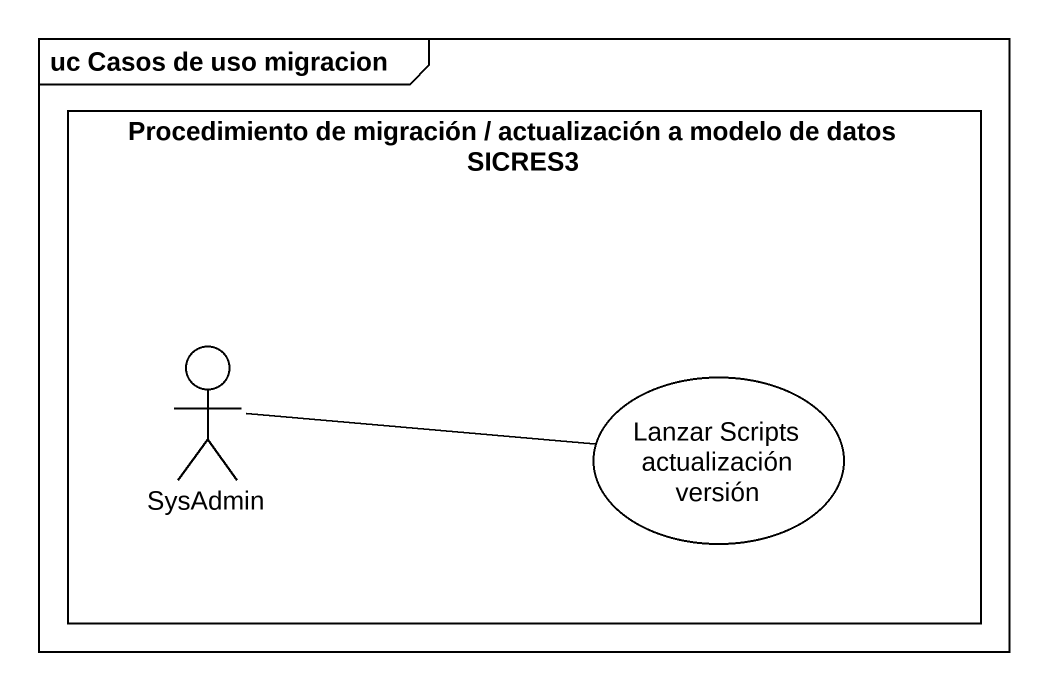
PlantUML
@startuml
mainframe uc Casos de uso migracion
rectangle "Procedimiento de migración / actualización a modelo de datos SICRES3" as Procedimiento_de_migración {
  actor SysAdmin
  usecase "Lanzar Scripts actualización versión" as Lanzar_Scripts
}
SysAdmin -right- Lanzar_Scripts
@enduml
